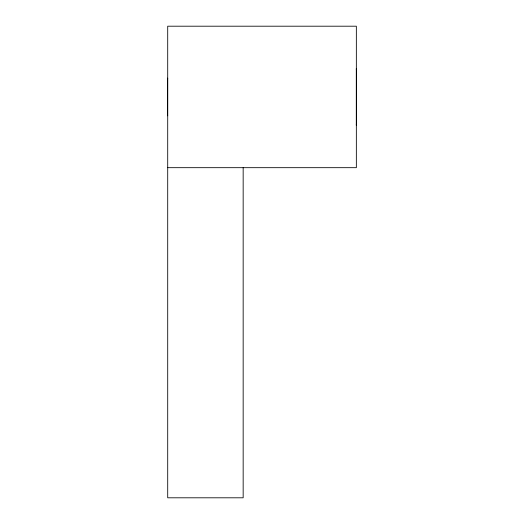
<?xml version="1.0" encoding="UTF-8"?>
<svg xmlns="http://www.w3.org/2000/svg" width="524" height="524" viewBox="0 0 524 524"><rect width="100%" height="100%" fill="white"/><g stroke="black" fill="none" stroke-linecap="round" stroke-linejoin="round"><path stroke-width="0.79" d="M167.647 115.169L167.647 115.811L167.66 78.089L167.647 78.724M167.706 167.68L167.706 26.2L356.346 26.2L356.346 167.68L167.706 167.68L167.706 497.8L243.162 497.8L243.162 167.68M356.346 69.607L356.346 68.644L356.346 125.236L356.346 124.273"/></g></svg>
